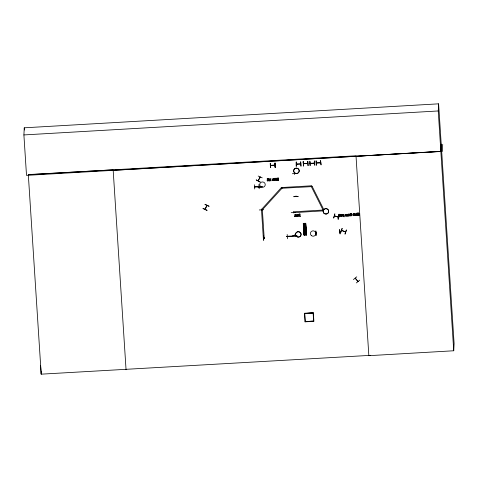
<?xml version="1.0" encoding="UTF-8"?>
<svg xmlns="http://www.w3.org/2000/svg" width="478" height="478" viewBox="0 0 478 478"><rect width="100%" height="100%" fill="white"/><g stroke="black" fill="none" stroke-linecap="round" stroke-linejoin="round"><path stroke-width="0.72" d="M273.165 180.224L273.141 179.764M298.439 215.793L298.415 215.333M355.638 214.879L355.614 214.419M260.205 177.069L260.044 177.547L259.871 177.284M268.869 180.039L268.875 179.71M277.222 179.692L277.431 179.077M342.917 215.405L342.929 215.082M298.541 214.855L298.678 214.341M297.185 215.668L297.418 214.981M341.173 215.518L341.19 215.172M348.384 215.1L348.623 214.413M298.123 215.895L298.141 215.554M342.117 215.745L342.134 215.405M349.328 215.327L349.346 214.986M355.321 214.981L355.339 214.64M441.224 144.135L440.853 151.401L26.511 175.372L23.9 134.933L24.259 127.811L438.607 103.834L454.1 343.562L453.736 350.768L368.849 355.68L356.002 155.78L28.322 174.739L41.198 374.166L370.36 355.351M41.341 371.34L41.198 374.166L40.582 365.497M203.078 208.336L207.064 210.248M204.978 204.512L208.976 206.365M205.014 209.077L206.908 205.409M254.643 186.719L255.085 186.725M254.69 186.671L254.631 187.006M254.726 188.983L254.41 184.753M255.001 187L254.995 186.653M260.134 181.849L256.19 179.895L260.038 182.088M258.198 176.041L262.237 177.858M257.803 187.023L262.225 186.737L257.791 186.796M258.096 180.69L260.086 177.063L259.853 177.434M258.269 180.947L258.317 180.391M258.299 180.786L260.211 177.189M258.568 186.617L259.016 186.743M258.616 186.468L258.532 186.599M258.891 184.466L259.166 188.756M258.921 186.45L258.927 186.796L259.016 186.492M259.942 187.197L260.092 186.952M259.285 209.973L263.707 209.687M261.394 209.669L261.615 209.657M261.394 209.31L261.364 209.776M264.209 238.247L263.348 238.385L261.508 209.723M264.203 238.337L262.362 209.764L261.747 209.119M261.502 209.812L262.392 209.669M263.498 235.845L263.539 240.153L263.539 235.797M263.76 238.116L263.748 237.769L264.107 238.05M264.113 238.092L264.059 237.757M267.632 180.72L267.142 180.427L267.423 180.654M269.287 180.875L269.598 180.798L269.287 180.875L269.144 178.551L269.508 179.483L270.578 179.423L270.835 178.455L270.978 180.78L270.668 180.798L270.602 179.626L269.526 179.752L270.602 179.626M270.566 165.298L270.972 165.567L270.96 165.227M270.656 165.245L270.668 165.585L274.928 165.31M270.709 167.557L270.387 163.327M270.668 180.798L270.984 180.72M274.993 165.191L274.527 165.352L274.581 165.018M274.593 165.233L274.975 165.143M274.886 165L270.572 165.376L270.96 165.334M274.898 165.34L274.981 165.041M274.264 180.588L272.902 178.336L274.521 180.576M275.149 167.3L275.083 163.058L275.358 167.342M278.136 178.3L277.156 178.36L278.136 178.3L278.059 178.957M278.172 178.963L277.658 179.011A0.651 0.633 2.9 0 0 277.33 179.238L277.264 179.358M278.417 178.079L277.138 178.091L277.156 178.414M278.286 179.22L278.029 179.214M277.814 179.19C276.762 180.385 278.865 179.758 278.656 180.254L278.053 180.415M278.656 180.254L278.22 180.337M261.741 209.209L281.261 187.711M262.386 209.758L281.901 188.35L281.853 187.43M312.116 186.193L311.339 186.647L281.906 188.26M287.308 236.706L286.806 236.58L287.296 236.556M287.302 236.455L287.218 236.753L286.902 236.431M287.176 234.489L287.487 238.767M287.206 236.413L286.896 236.556M292.333 173.723L296.748 173.442M291.198 212.614L295.619 212.387M294.466 173.508L294.436 173.998M294.621 173.502L294.687 173.986M293.815 196.685L298.23 196.38L293.815 196.721M293.492 212.393L293.337 212.788M293.504 212.555L293.528 212.913M323.176 210.864L293.737 212.656L293.683 211.73M296.252 162.006L296.276 166.368L296.24 162.006M292.685 235.588L297.101 235.361M296.474 163.984L296.42 164.312L296.886 164.181M296.784 163.966L296.838 164.259M294.526 215.148C295.099 215.106 294.334 215.273 295.022 214.389L295.948 214.945M295.249 216.528L294.615 216.654L294.86 216.379M296.115 196.464L296.073 196.004M295.547 214.849L295.362 215.16L295.786 215.13M294.771 234.961L295.01 235.355M294.789 235.26L294.789 234.901M295.828 214.849L296.24 215.124L296.521 214.795L296.629 216.552L296.258 215.303L295.786 215.19M300.71 163.739L300.345 164.085L300.799 163.775M300.943 166.099L300.668 161.755L301.003 166.087M299.676 214.359L299.18 214.413M298.69 215.19L299.491 215.536M299.808 216.367L300.118 216.289L299.808 216.367L299.754 215.464M300.118 216.349L299.975 214.025L298.786 214.293M303.381 163.625L307.796 163.374M303.464 163.578L303.482 163.793M303.518 165.95L303.231 161.606L303.506 165.89M303.775 163.56L303.781 163.882M303.787 163.9L303.823 163.601M304.193 234.997L303.608 223.423L303.261 223.441L304.044 235.051L303.44 223.363L305.645 223.274L306.565 234.913L304.014 235.051M303.518 224.541L305.723 224.415M303.566 225.329L305.777 225.198M303.644 226.506L305.854 226.375M303.709 227.588L305.92 227.426M303.793 228.729L305.998 228.604M307.348 163.398L307.402 163.691L307.39 163.351M307.659 161.349L307.963 165.639M307.701 163.333L307.402 163.673M310.132 165.508L309.858 161.223L310.144 165.508M310.091 163.195L310.103 163.536L310.049 163.243M310.395 163.177L310.007 163.5L310.491 163.243M304.767 313.478L313.108 312.994L304.767 313.478L305.287 321.628L313.634 321.091L305.293 321.569M323.17 210.953L323.116 210.117L311.339 186.647L311.286 185.727M305.06 321.885L304.51 313.251L313.341 312.743L313.891 321.371L305.06 321.825M314.41 163.094L313.962 163.303L314.016 162.968M314.279 160.966L314.799 165.298L314.339 161.014M314.321 162.95L314.333 163.291L310.055 163.494M316.119 160.859L316.388 165.143M316.257 162.884L316.358 163.177L316.346 162.831M316.352 163.153L316.651 162.813M316.699 162.962L316.263 162.962M315.952 231.011L316.203 235.361M316.52 233.013L316.078 233.037M316.167 232.989L316.083 233.288M316.478 233.294L316.472 232.971M320.272 162.604L320.188 162.908L320.684 162.777M320.535 160.602L321.055 164.934L320.595 160.65M320.577 162.586L320.672 162.628M293.677 211.82L323.122 210.027M323.116 210.117L323.899 209.669M333.704 217.998L334.869 213.815L333.734 217.962M334.331 215.775L334.433 215.751M334.755 215.99L334.725 215.829M339.308 214.222L339.01 214.299L339.553 214.998L338.245 219.205L339.213 215.01M338.233 216.749L338.137 217.048M338.52 214.998C339.093 214.957 338.328 215.124 339.016 214.24M338.526 216.827L338.46 217.161L338.603 216.898M338.944 216.474L338.597 216.187L339.123 215.972M339.942 214.736L340.515 214.646L340.33 216.42C340.157 212.614 337.223 217.371 338.065 219.151M339.822 214.7L339.942 214.795M339.326 231.967L339.721 231.669M340.252 215.154L339.691 215.046M339.595 229.643L340.091 233.981L339.655 229.691M339.625 231.627L339.667 231.944M340.76 232.547L342.248 228.448M341.531 230.348L345.624 232.063L345.63 231.734M341.937 230.755L341.925 230.438M343.192 214.502L343.748 214.634M343.533 214.747L343.413 214.718M343.079 215.811L343.825 215.835L343.24 215.925M343.885 216.785L343.837 216.068M345.785 215.058L345.552 216.116L345.486 214.939M344.925 233.999L346.425 229.9L345.152 234.071M345.188 231.812L345.283 231.657M346.472 214.939L346.251 214.592M345.54 214.598L346.681 214.305M345.702 231.806L341.573 230.468M346.544 216.056L346.843 215.984L346.544 216.056L346.472 214.736M346.837 214.628L347.458 214.736L346.95 214.562M347.542 216.002L347.835 215.925L347.542 216.002L347.458 214.676M349.8 214.461L350.249 214.491M350.44 215.835L350.733 215.757L350.44 215.835L350.362 214.568M350.625 214.12L350.189 214.222M350.822 213.367L351.551 213.738M350.858 214.341L351.33 214.019L350.828 213.624M351.724 215.698L351.426 215.775L351.593 213.803M351.724 215.757L351.629 214.24M353.427 214.132L352.878 214.228L353.427 214.132L353.475 215.004M353.475 214.945L353.075 215.441M353.379 213.409L353.409 213.959L352.878 214.228M353.78 215.118L353.672 213.451M353.702 213.941L353.672 213.391M355.985 215.512L356.283 215.435L355.985 215.512L355.919 214.353M353.421 279.576L356.761 276.822M356.917 213.027L356.97 213.941L356.104 213.845M356.522 213.941L356.982 214.18L356.247 214.144M357.359 215.435L357.209 213.009M357.926 213.063L357.777 213.451M357.61 213.194L358.608 213.092A0.747 0.723 2.9 0 1 358.966 213.313L359.092 213.535M355.178 278.106L358.028 281.417M355.465 278.519L355.471 278.369M358.667 215.118C360.131 214.317 358.369 216.176 357.759 215.088M356.349 282.934L359.701 280.144M358.04 281.273L357.867 281.411M453.736 350.768L438.242 110.962L438.607 103.834M442.718 144.35L442.359 151.418L356.032 156.246M275.4 179.107L275.424 178.808M276.887 179.824L276.899 179.244M358.835 214.162L358.082 214.437L357.98 214.951M358.793 213.594L358.637 213.971M276.547 180.009L276.595 179.656M273.446 180.104L273.171 180.654M273.978 178.808L274.163 178.312M275.071 179.196L275.071 178.682M342.636 214.975L342.612 215.387M355.913 214.264L356.032 213.863M295.428 216.176L295.314 216.528M345.504 214.646L345.552 216.116M261.58 209.794L261.544 209.376M296.88 215.482L296.963 215.088M354.079 214.568L354.252 214.036A0.693 0.669 2.9 0 1 354.634 213.791L354.969 213.774A0.699 0.675 2.9 0 1 355.387 213.971L355.614 214.479M355.363 215.459L355.644 214.819M268.827 180.278L268.875 179.979M346.771 214.843L346.956 214.502M273.165 180.164L272.92 180.511L272.645 180.194M295.129 216.122L294.603 216.397M356.277 215.494L356.349 213.983M276.893 179.764L276.559 180.433M272.615 179.847L272.86 179.513L273.135 179.824M274.258 178.742L274.731 178.569M276.583 179.812L276.427 180.194M298.87 214.73L299.18 214.353M258.114 180.851L258.293 180.505M334.325 215.877L338.496 217.143M341.184 215.231L341.609 214.777M354.425 214.293L354.479 215.148M349.328 215.267L349.107 215.668M355.327 214.921L354.796 215.309M272.352 179.776L272.723 179.328M275.071 179.136L274.814 179.549M349.621 215.339L349.245 215.889M296.904 215.303L297.053 214.951A0.693 0.669 2.9 0 1 297.436 214.706M345.498 214.706L346.102 214.353M339.398 216.14L339.237 216.438M268.833 180.218L268.319 180.899M206.98 210.428L202.983 208.575M357.944 214.676L358.62 214.311M296.384 164.139L296.874 164.109M254.595 186.826L259.01 186.593M263.653 237.924L264.101 237.901M316.072 233.139L316.514 233.079M342.672 214.891L342.935 214.514M342.087 215.799L341.692 216.14M349.299 215.381L348.904 215.721L348.486 215.435M355.297 215.034L354.539 215.172M205.074 204.309L209.077 206.149M274.778 179.208L274.342 179.232M274.294 178.593L274.778 178.718M298.362 216.068L297.549 216.528M349.561 215.5L348.922 215.966M340.957 214.998L341.041 214.801A0.693 0.669 2.9 0 1 341.429 214.556M348.169 214.58L348.253 214.383A0.693 0.669 2.9 0 1 348.641 214.144L348.809 214.114M268.75 180.427L267.901 181.001L267.142 180.427M353.726 215.405L353.146 215.698L352.961 215.357M275.531 178.491L275.902 178.133M276.78 180.14L276.409 180.493M300.758 164.032L296.474 164.109M303.416 163.727L307.73 163.464M320.63 162.884L316.34 162.956M339.314 231.77L339.619 231.758M342.738 214.759L343.055 214.467M276.499 180.057L275.997 180.164M354.473 214.258L354.819 214.019M275.812 178.569L276.392 178.533L276.595 179.716M298.278 216.199L297.549 216.474A0.693 0.669 2.9 0 1 297.137 216.277L297.035 216.152M342.266 216.05L341.878 216.361M346.58 214.467L347.321 214.401M299.013 214.431L298.911 215.028M267.19 179.095L267.345 178.676M259.907 186.94L259.96 187.346M295.906 196.141L295.924 196.5M358.733 213.827L358.04 214.174M359.187 214.753L358.482 215.148L357.938 214.742M357.652 213.612L358.751 213.511M275.627 178.36L276.547 178.3M343.037 214.873L343.407 214.777M267.184 179.154L267.531 178.892M341.973 215.972L341.334 215.936M297.34 215.094L297.908 215.064M348.54 214.526L349.113 214.437L349.34 215.046M278.614 179.871L277.849 180.075L277.545 179.614M342.164 216.164L341.537 216.379M274.163 178.372L274.91 178.402M273.267 180.535L272.597 180.576M275.884 178.491L276.212 178.425M357.837 214.275L358.512 213.965M267.333 179.041L267.913 178.856A0.663 0.645 2.9 0 1 268.301 179.053L268.469 179.393M267.19 178.802L268.182 178.647L268.839 179.501M277.724 179.286L278.035 179.154M298.899 214.228L299.969 214.084M268.164 180.606L267.638 180.66M357.926 213.421L358.643 213.403M355.238 215.482L354.748 215.62A0.693 0.669 2.9 0 1 354.335 215.423L354.156 215.088M356.194 213.791L356.564 213.744M274.252 178.318L274.826 178.336M304.791 235.009L304.45 235.027L303.691 223.417L304.038 223.399L304.755 235.015L304.026 223.399M303.703 223.417L304.444 235.027M306.135 234.937L305.789 234.955L305.215 223.298L306.105 234.943M305.502 223.328L306.249 234.937M307.39 163.476L307.79 163.476M310.085 163.321L314.369 163.094L314.022 163.285M358.906 215.273L357.855 215.178M205.146 209.346L207.064 205.492M339.01 216.247L338.591 216.247M349.747 214.114L349.717 214.479M346.801 214.311L347.201 214.329M276.409 180.433L275.764 180.331M303.177 161.66L303.476 165.944M270.464 167.623L270.201 163.339M316.078 160.913L316.334 165.203M277.664 178.951L277.963 178.903M297.812 216.211L297.28 216.002M303.727 223.417L304.498 235.027M305.783 223.31L306.553 234.919M304.169 235.021L303.416 223.411M297.507 215.004L297.824 215.016M341.501 214.855L341.812 214.867M348.713 214.437L349.245 214.652M263.725 240.141L263.509 235.803M315.964 235.367L315.725 231.077M297.603 214.682L297.436 214.765A0.693 0.669 2.9 0 0 297.047 215.01M341.597 214.532L341.423 214.616A0.693 0.669 2.9 0 0 341.041 214.861M354.634 213.851L354.969 213.833M349.095 215.883L348.749 215.966A0.693 0.669 2.9 0 1 348.337 215.769L348.109 215.261M355.088 215.536L354.748 215.56A0.693 0.669 2.9 0 1 354.335 215.363M273.063 180.63L272.699 180.624M346.144 214.616L345.785 215.118M267.531 178.682L268.522 178.921M358.1 213.086L358.452 213.069M295.715 214.843L295.613 215.214M349.747 214.174L350.189 214.275M287.487 236.61L295.9 236.126M23.9 134.933L438.242 110.962M113.178 170.299L440.859 151.341M275.089 163.064L275.119 167.36L274.904 163.064M296.426 164.133L300.704 163.864M316.299 162.986L320.619 162.693L320.23 162.908M281.847 187.519L311.286 185.817M298.959 215.046L299.736 215.267L299.682 214.305M304.11 233.82L306.32 233.694M28.316 174.572L113.149 169.827L126.055 369.727M294.633 173.657L294.49 174.046L294.615 173.604M254.649 186.97L262.219 186.796M299.527 215.22L299.025 215.112M357.891 281.536L355.268 278.25M274.581 179.543L274.241 179.471M272.848 179.37L273.183 179.441M278.053 180.355L277.3 179.937M341.71 216.325L341.543 216.319A0.693 0.669 2.9 0 1 341.131 216.128M297.603 214.742L297.77 214.688A0.699 0.675 2.9 0 1 298.188 214.885L298.284 215.07M297.704 216.229L297.34 216.086M307.88 161.385L308.173 165.675M267.764 178.909L267.913 178.915A0.663 0.645 2.9 0 1 268.295 179.113L268.391 179.238M358.482 215.088L358.088 215.004M299.264 215.476L298.78 215.285M351.115 213.415L351.497 213.63M267.68 180.935L267.316 180.845M277.879 180.355L277.467 180.17M342.021 228.418L340.533 232.463M334.367 215.889L338.597 217M346.144 214.556L346.472 214.795M276.093 180.266L275.776 179.71M273.087 179.334L273.386 179.71M341.818 214.807L342.129 215.464M272.597 180.636L272.394 180.308M281.255 187.8L281.901 188.35M341.901 214.855L342.081 215.178M297.914 215.004L298.135 215.614M354.61 215.303L354.431 214.975M276.553 178.24L276.822 178.772M348.253 214.443A0.693 0.669 2.9 0 1 348.635 214.198L348.976 214.12A0.699 0.675 2.9 0 1 349.388 214.317L349.49 214.502M342.176 214.736L342.356 215.07M297.131 216.337L296.958 216.002M274.157 179.459L274.002 179.065M275.914 180.152L275.728 179.31M298.571 214.939L298.684 215.249M298.953 215.106L298.87 214.783M277.371 180.122L277.252 179.794M276.66 178.36L276.87 179.017M342.278 214.861L342.403 215.243M354.234 215.297L354.079 214.712M348.163 215.435L348.343 215.709A0.693 0.669 2.9 0 0 348.755 215.907M341.023 216.062L340.898 215.68M312.11 186.283L323.893 209.752M274.981 178.431L275.065 178.742M273.338 179.543L273.422 179.847M274.085 179.37L273.984 178.903M341.268 215.913L341.178 215.459M297.28 216.062L297.185 215.608M357.681 215.028L357.616 214.712M276.457 178.575L276.583 179.322M298.613 215.13L298.547 214.795M349.567 214.592L349.645 215.028M298.368 215.16L298.439 215.596M340.945 215.913L340.874 215.476M268.475 179.334L268.552 179.788M275.442 179.609L275.489 179.913M342.923 215.345L342.965 215.68M355.291 214.353L355.339 214.7M348.39 215.04L348.438 215.381M268.839 179.441L268.875 179.77M276.87 178.957L276.899 179.304M275.412 179.328L275.436 179.668M295.368 236.138L295.338 235.768L288.001 236.24L288.031 236.616M356.988 214.12L357.066 215.453M353.72 214.12L353.78 215.255M351.336 214.258L351.426 215.775M350.685 213.397L350.697 213.72M350.625 214.06L350.733 215.817M347.727 214.228L347.835 215.984M346.843 216.044L346.777 214.783M344.029 214.443L344.178 216.827M343.766 214.873L343.819 215.895M339.589 214.706L339.607 215.064M339.356 214.951L339.416 216.086M339.063 214.969L339.111 215.835M313.108 312.994L313.628 321.15M295.362 215.1L295.422 216.235M295.069 215.118L295.117 215.984M278.423 178.019L278.495 179.244M269.526 179.692L269.598 180.857M24.259 127.811L24.402 130.016M275.406 179.047L275.406 179.387M275.722 178.903L275.728 179.37M297.77 214.747A0.699 0.675 2.9 0 1 298.182 214.945M348.97 214.18A0.699 0.675 2.9 0 1 349.388 214.377M341.674 214.544A0.693 0.669 2.9 0 1 342.081 214.742M305.215 223.316L305.986 234.925L305.239 223.316M294.603 172.839A2.766 2.683 2.9 0 0 299.138 171.375A2.766 2.683 2.9 0 0 295.547 168.286A2.766 2.683 2.9 0 0 294.603 172.815A2.766 2.683 2.9 0 0 299.144 171.345A2.766 2.683 2.9 0 0 295.547 168.262A2.766 2.683 2.9 0 0 294.603 172.839M260.659 186.629A2.766 2.683 2.9 0 0 265.194 185.159A2.766 2.683 2.9 0 0 261.603 182.076A2.766 2.683 2.9 0 0 260.659 186.629M324.102 213.361A2.766 2.683 2.9 0 0 328.643 211.891A2.766 2.683 2.9 0 0 325.052 208.778A2.766 2.683 2.9 0 0 324.108 213.331A2.766 2.683 2.9 0 0 328.643 211.868A2.766 2.683 2.9 0 0 325.052 208.808A2.766 2.683 2.9 0 0 324.102 213.361M296.485 236.419A2.766 2.683 2.9 0 0 301.021 234.949A2.766 2.683 2.9 0 0 297.43 231.866A2.766 2.683 2.9 0 0 296.485 236.395A2.766 2.683 2.9 0 0 301.026 234.925A2.766 2.683 2.9 0 0 297.436 231.842A2.766 2.683 2.9 0 0 296.485 236.419M311.327 235.535A2.766 2.683 2.9 0 0 315.868 234.065A2.766 2.683 2.9 0 0 312.277 230.982A2.766 2.683 2.9 0 0 311.327 235.535"/></g></svg>
